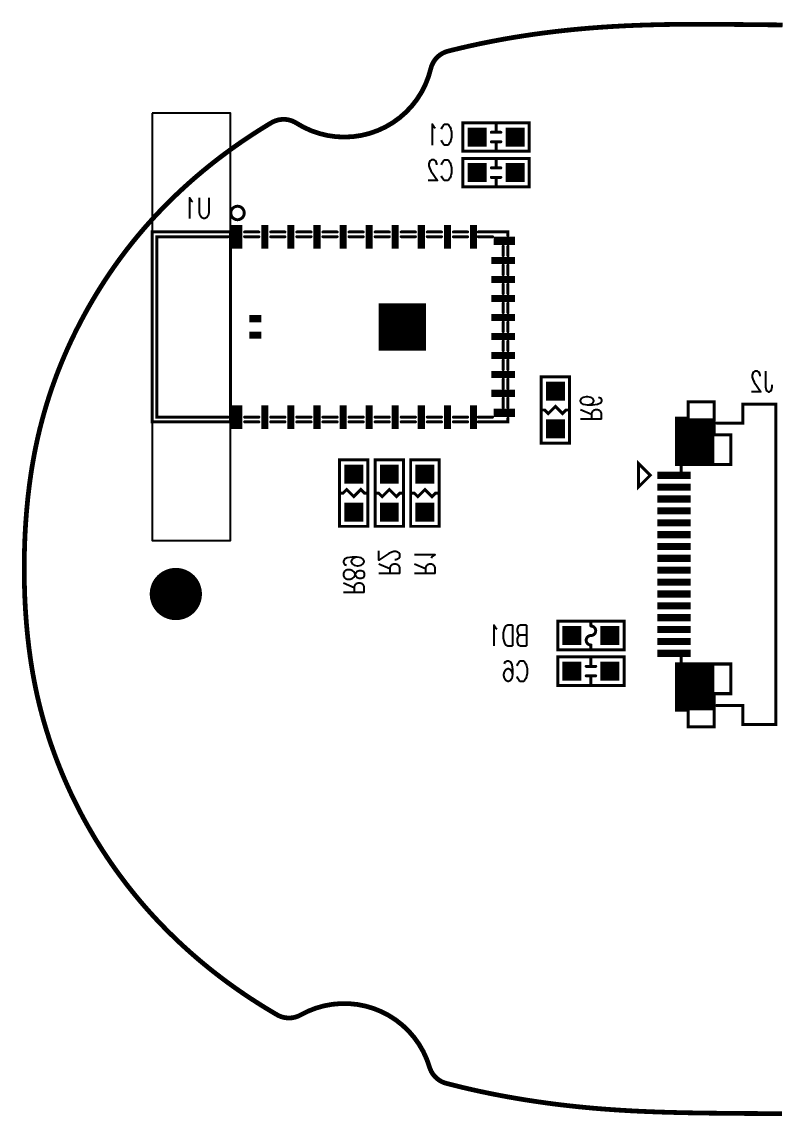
# Model space of a CAD drawing. Extents: x -34.5 to 38.5, y -2.9 to 43.4.
# Drawn here: x -34.49 to -2.57, y -2.75 to 43.35 of the extents above; entities that cross this region are included whole.
import ezdxf
from ezdxf.enums import TextEntityAlignment as Align

# ---------------------------------------------------------------- set-up
doc = ezdxf.new("R2010")
doc.units = 0
doc.header["$MEASUREMENT"] = 0
for name, pattern in [('KEEPOUT_00001000$0', [2, 1, 1]), ('TRMIDX_16', [2, 1, 1]), ('TRMIDX_17', [2, 1, 1])]:
    doc.linetypes.add(name, pattern=pattern)
doc.layers.get('0').update_dxf_attribs({"linetype": 'CONTINUOUS'})
for name, color, linetype in [('2D_LINE_00', 136, 'CONTINUOUS'), ('DRIL_NPLTE_THRU_01', 4, 'CONTINUOUS'), ('DRIL_NPLTE_THRU_02', 176, 'CONTINUOUS'), ('DRIL_NPLTE_THRU_03', 216, 'CONTINUOUS'), ('DRIL_NPLTE_THRU_04', 16, 'CONTINUOUS'), ('DRIL_PLTE_THRU_01', 4, 'CONTINUOUS'), ('DRIL_PLTE_THRU_02', 176, 'CONTINUOUS'), ('DRIL_PLTE_THRU_03', 216, 'CONTINUOUS'), ('DRIL_PLTE_THRU_04', 16, 'CONTINUOUS'), ('DRIL_SYMBOL', 254, 'CONTINUOUS'), ('KEEPOUT_00', 150, 'CONTINUOUS'), ('PADS_BOT', 1, 'CONTINUOUS'), ('PADS_INNER', 136, 'CONTINUOUS'), ('PADS_TOP', 136, 'CONTINUOUS'), ('PART_BOT_2DLINE_00', 6, 'CONTINUOUS'), ('PART_BOT_COPPER_01', 6, 'CONTINUOUS'), ('PART_NAME_04', 6, 'CONTINUOUS')]:
    doc.layers.add(name, color=color, linetype=linetype)
doc.styles.add('W0$125', font='simplex', dxfattribs={"width": 0.75})

# ---------------------------------------------------------------- blocks, each defined once
blk = doc.blocks.new('SMOOTH_0$2')
at = {"const_width": 0.1}
blk.add_lwpolyline([(-0.05, 0, 1), (0.05, 0, 1)], format="xyb", close=True, dxfattribs=at)
blk = doc.blocks.new('DRAWING_97')
at = {"layer": '2D_LINE_00', "const_width": 0.2}
for points in [[(-16.524, 42.118), (-16.488, 42.127), (-16.452, 42.137), (-16.415, 42.145), (-16.378, 42.155), (-16.342, 42.164), (-16.305, 42.173), (-16.268, 42.182), (-16.232, 42.191), (-16.195, 42.2), (-16.158, 42.209), (-16.122, 42.217), (-16.085, 42.226), (-16.048, 42.235), (-16.012, 42.243), (-15.975, 42.252), (-15.938, 42.261), (-15.902, 42.269), (-15.864, 42.278), (-15.828, 42.287), (-15.791, 42.295), (-15.754, 42.303), (-15.717, 42.312), (-15.68, 42.32), (-15.644, 42.329), (-15.606, 42.337), (-15.57, 42.345), (-15.533, 42.353), (-15.496, 42.361), (-15.459, 42.369), (-15.422, 42.377), (-15.385, 42.385), (-15.348, 42.393), (-15.311, 42.401), (-15.274, 42.409), (-15.236, 42.417), (-15.2, 42.425), (-15.162, 42.433), (-15.126, 42.44), (-15.088, 42.448), (-15.051, 42.455), (-15.014, 42.463), (-14.977, 42.471), (-14.94, 42.478), (-14.902, 42.486), (-14.865, 42.493), (-14.828, 42.501), (-14.791, 42.508), (-14.754, 42.515), (-14.716, 42.523), (-14.679, 42.53), (-14.642, 42.537), (-14.604, 42.544), (-14.567, 42.551), (-14.53, 42.559), (-14.492, 42.565), (-14.455, 42.573), (-14.417, 42.579), (-14.38, 42.587), (-14.342, 42.593), (-14.305, 42.6), (-14.268, 42.607), (-14.23, 42.614), (-14.192, 42.621), (-14.155, 42.627), (-14.118, 42.634), (-14.08, 42.641), (-14.042, 42.647), (-14.005, 42.654), (-13.967, 42.66), (-13.93, 42.667), (-13.892, 42.673), (-13.854, 42.679), (-13.816, 42.686), (-13.779, 42.692), (-13.741, 42.699), (-13.704, 42.705), (-13.666, 42.711), (-13.628, 42.717), (-13.59, 42.723), (-13.552, 42.729), (-13.514, 42.735), (-13.477, 42.741), (-13.439, 42.747), (-13.401, 42.753), (-13.363, 42.759), (-13.326, 42.765), (-13.288, 42.771), (-13.25, 42.777), (-13.212, 42.782), (-13.174, 42.788), (-13.136, 42.793), (-13.098, 42.799), (-13.06, 42.805), (-13.022, 42.81), (-12.984, 42.816), (-12.946, 42.821), (-12.908, 42.827), (-12.87, 42.832), (-12.832, 42.837), (-12.794, 42.843), (-12.755, 42.848), (-12.717, 42.853), (-12.679, 42.859), (-12.641, 42.863), (-12.602, 42.869), (-12.564, 42.874), (-12.526, 42.879), (-12.488, 42.884), (-12.45, 42.889), (-12.412, 42.894), (-12.373, 42.899), (-12.335, 42.903), (-12.296, 42.909), (-12.258, 42.913), (-12.22, 42.918), (-12.181, 42.923), (-12.143, 42.927), (-12.104, 42.932), (-12.066, 42.937), (-12.028, 42.941), (-11.989, 42.946), (-11.951, 42.95), (-11.912, 42.955), (-11.874, 42.959), (-11.835, 42.963), (-11.796, 42.968), (-11.758, 42.972), (-11.72, 42.977), (-11.681, 42.981), (-11.642, 42.985), (-11.604, 42.989), (-11.565, 42.993), (-11.526, 42.997), (-11.488, 43.001), (-11.449, 43.005), (-11.41, 43.009), (-11.372, 43.013), (-11.332, 43.017), (-11.294, 43.021), (-11.255, 43.025), (-11.216, 43.029), (-11.178, 43.033), (-11.138, 43.036), (-11.1, 43.04), (-11.061, 43.043), (-11.022, 43.047), (-10.983, 43.051), (-10.944, 43.054), (-10.905, 43.058), (-10.866, 43.061), (-10.827, 43.065), (-10.788, 43.068), (-10.749, 43.071), (-10.71, 43.075), (-10.671, 43.078), (-10.632, 43.081), (-10.593, 43.085), (-10.554, 43.088), (-10.514, 43.091), (-10.476, 43.094), (-10.436, 43.097), (-10.397, 43.101), (-10.358, 43.103), (-10.319, 43.107), (-10.28, 43.109), (-10.24, 43.112), (-10.201, 43.115), (-10.162, 43.118), (-10.122, 43.121), (-10.083, 43.124), (-10.044, 43.127), (-10.004, 43.129), (-9.965, 43.132), (-9.926, 43.135), (-9.886, 43.137), (-9.847, 43.14), (-9.807, 43.142), (-9.768, 43.145), (-9.728, 43.147), (-9.689, 43.15), (-9.649, 43.152), (-9.61, 43.155), (-9.57, 43.157), (-9.53, 43.159), (-9.491, 43.161), (-9.451, 43.164), (-9.412, 43.166), (-9.372, 43.168), (-9.332, 43.17), (-9.292, 43.173), (-9.253, 43.175), (-9.213, 43.177), (-9.173, 43.179), (-9.133, 43.181), (-9.094, 43.183), (-9.054, 43.185), (-9.014, 43.187), (-8.974, 43.188), (-8.934, 43.19), (-8.894, 43.192), (-8.854, 43.193), (-8.814, 43.195), (-8.774, 43.197), (-8.734, 43.199), (-8.694, 43.201), (-8.654, 43.202), (-8.613, 43.204), (-8.573, 43.205), (-8.533, 43.207), (-8.492, 43.208), (-8.452, 43.21), (-8.412, 43.211), (-8.372, 43.213), (-8.331, 43.214), (-8.291, 43.215), (-8.25, 43.217), (-8.21, 43.218), (-8.169, 43.219), (-8.129, 43.221), (-8.088, 43.222), (-8.048, 43.223), (-8.007, 43.224), (-7.966, 43.225), (-7.926, 43.227), (-7.885, 43.227), (-7.844, 43.229), (-7.804, 43.23), (-7.763, 43.231), (-7.722, 43.231), (-7.682, 43.233), (-7.64, 43.233), (-7.6, 43.235), (-7.559, 43.235), (-7.518, 43.236), (-7.478, 43.237), (-7.436, 43.238), (-7.396, 43.239), (-7.355, 43.239), (-7.314, 43.24), (-7.273, 43.241), (-7.232, 43.241), (-7.192, 43.242), (-7.15, 43.243), (-7.11, 43.243), (-7.069, 43.244), (-7.028, 43.245), (-6.987, 43.245), (-6.946, 43.245), (-6.906, 43.246), (-6.865, 43.246), (-6.824, 43.247), (-6.783, 43.247), (-6.742, 43.247), (-6.702, 43.248), (-6.661, 43.248)], [(-6.661, 43.248), (-6.594, 43.249), (-6.528, 43.249), (-6.462, 43.249), (-6.395, 43.25), (-6.329, 43.25), (-6.262, 43.25), (-6.196, 43.251), (-6.13, 43.251), (-6.064, 43.251), (-5.998, 43.251), (-5.932, 43.251), (-5.865, 43.251), (-5.799, 43.251), (-5.732, 43.25), (-5.666, 43.25), (-5.6, 43.25), (-5.533, 43.249), (-5.466, 43.249), (-5.4, 43.249), (-5.332, 43.249), (-5.266, 43.248), (-5.198, 43.248), (-5.131, 43.247), (-5.064, 43.247), (-4.996, 43.247), (-4.928, 43.246), (-4.86, 43.245), (-4.792, 43.245), (-4.724, 43.244), (-4.655, 43.244), (-4.586, 43.243), (-4.518, 43.243), (-4.448, 43.242), (-4.379, 43.241), (-4.31, 43.241), (-4.241, 43.24), (-4.171, 43.239), (-4.102, 43.239), (-4.032, 43.238), (-3.962, 43.237), (-3.892, 43.237), (-3.823, 43.236), (-3.753, 43.235), (-3.683, 43.234), (-3.613, 43.233), (-3.543, 43.233), (-3.473, 43.232), (-3.403, 43.231), (-3.333, 43.231), (-3.263, 43.23), (-3.193, 43.229), (-3.123, 43.229), (-3.053, 43.228), (-2.983, 43.227), (-2.913, 43.227), (-2.843, 43.226), (-2.773, 43.225), (-2.703, 43.225), (-2.634, 43.224), (-2.564, 43.223), (-2.494, 43.223), (-2.424, 43.222)], [(-23.734, 1.523), (-23.799, 1.561), (-23.864, 1.599), (-23.93, 1.637), (-23.994, 1.676), (-24.06, 1.715), (-24.124, 1.754), (-24.188, 1.793), (-24.253, 1.833), (-24.317, 1.873), (-24.381, 1.912), (-24.445, 1.952), (-24.508, 1.993), (-24.572, 2.033), (-24.636, 2.073), (-24.698, 2.114), (-24.762, 2.155), (-24.824, 2.195), (-24.887, 2.237), (-24.949, 2.278), (-25.012, 2.319), (-25.074, 2.361), (-25.136, 2.403), (-25.198, 2.445), (-25.259, 2.487), (-25.32, 2.529), (-25.382, 2.572), (-25.443, 2.615), (-25.504, 2.658), (-25.564, 2.701), (-25.625, 2.745), (-25.686, 2.788), (-25.746, 2.831), (-25.806, 2.875), (-25.866, 2.919), (-25.926, 2.964), (-25.986, 3.008), (-26.045, 3.053), (-26.104, 3.097), (-26.164, 3.143), (-26.222, 3.188), (-26.282, 3.233), (-26.34, 3.279), (-26.399, 3.325), (-26.457, 3.371), (-26.516, 3.417), (-26.574, 3.463), (-26.632, 3.51), (-26.689, 3.557), (-26.747, 3.604), (-26.804, 3.651), (-26.862, 3.699), (-26.919, 3.746), (-26.976, 3.794), (-27.033, 3.842), (-27.09, 3.891), (-27.146, 3.939), (-27.202, 3.987), (-27.259, 4.037), (-27.315, 4.085), (-27.371, 4.135), (-27.427, 4.185), (-27.482, 4.234), (-27.538, 4.284), (-27.593, 4.334), (-27.648, 4.384), (-27.704, 4.435), (-27.758, 4.485), (-27.813, 4.536), (-27.867, 4.587), (-27.922, 4.639), (-27.976, 4.69), (-28.03, 4.741), (-28.083, 4.793), (-28.136, 4.845), (-28.19, 4.897), (-28.243, 4.949), (-28.296, 5.002), (-28.349, 5.055), (-28.401, 5.107), (-28.454, 5.16), (-28.506, 5.213), (-28.558, 5.267), (-28.61, 5.32), (-28.661, 5.373), (-28.712, 5.427), (-28.764, 5.481), (-28.814, 5.535), (-28.865, 5.589), (-28.916, 5.644), (-28.966, 5.699), (-29.016, 5.753), (-29.065, 5.808), (-29.115, 5.863), (-29.164, 5.918), (-29.213, 5.973), (-29.262, 6.029), (-29.311, 6.084), (-29.359, 6.14), (-29.407, 6.196), (-29.455, 6.252), (-29.503, 6.308), (-29.55, 6.364), (-29.598, 6.421), (-29.645, 6.477), (-29.692, 6.534), (-29.738, 6.591), (-29.785, 6.648), (-29.831, 6.705), (-29.877, 6.763), (-29.922, 6.82), (-29.968, 6.877), (-30.014, 6.935), (-30.058, 6.993), (-30.104, 7.051), (-30.148, 7.109), (-30.192, 7.168), (-30.236, 7.226), (-30.28, 7.285), (-30.324, 7.344), (-30.368, 7.403), (-30.411, 7.462), (-30.454, 7.521), (-30.497, 7.581), (-30.54, 7.64), (-30.582, 7.699), (-30.625, 7.759), (-30.667, 7.819), (-30.709, 7.879), (-30.75, 7.94), (-30.792, 8), (-30.833, 8.061), (-30.874, 8.121), (-30.915, 8.182), (-30.955, 8.243), (-30.996, 8.305), (-31.036, 8.366), (-31.076, 8.427), (-31.116, 8.489), (-31.155, 8.551), (-31.194, 8.613), (-31.234, 8.675), (-31.272, 8.737), (-31.311, 8.799), (-31.35, 8.861), (-31.388, 8.924), (-31.426, 8.987), (-31.464, 9.05), (-31.501, 9.113), (-31.538, 9.176), (-31.576, 9.239), (-31.612, 9.303), (-31.649, 9.367), (-31.686, 9.431), (-31.722, 9.494), (-31.758, 9.559), (-31.794, 9.623), (-31.83, 9.687), (-31.865, 9.751), (-31.9, 9.816), (-31.935, 9.881), (-31.97, 9.946), (-32.004, 10.011), (-32.038, 10.076), (-32.072, 10.141), (-32.106, 10.207), (-32.14, 10.273), (-32.173, 10.339), (-32.206, 10.405), (-32.239, 10.471), (-32.272, 10.537), (-32.304, 10.603), (-32.336, 10.67), (-32.368, 10.737), (-32.4, 10.803), (-32.432, 10.87), (-32.463, 10.937), (-32.494, 11.005), (-32.525, 11.072), (-32.556, 11.139), (-32.586, 11.207), (-32.616, 11.274), (-32.646, 11.342), (-32.676, 11.41), (-32.705, 11.478), (-32.734, 11.546), (-32.763, 11.614), (-32.792, 11.682), (-32.82, 11.751), (-32.848, 11.819), (-32.876, 11.887), (-32.904, 11.956), (-32.931, 12.025), (-32.958, 12.093), (-32.985, 12.163), (-33.012, 12.231), (-33.038, 12.3), (-33.064, 12.369), (-33.09, 12.438), (-33.116, 12.507), (-33.141, 12.577), (-33.166, 12.646), (-33.191, 12.715), (-33.215, 12.785), (-33.24, 12.854), (-33.264, 12.923), (-33.287, 12.993), (-33.31, 13.062), (-33.334, 13.131), (-33.356, 13.201), (-33.379, 13.271), (-33.401, 13.34), (-33.423, 13.41), (-33.445, 13.479), (-33.466, 13.549), (-33.488, 13.619), (-33.508, 13.689), (-33.529, 13.758), (-33.55, 13.828), (-33.57, 13.898), (-33.59, 13.968), (-33.609, 14.038), (-33.628, 14.108), (-33.648, 14.178), (-33.666, 14.249), (-33.685, 14.319), (-33.703, 14.389), (-33.721, 14.459), (-33.738, 14.53), (-33.756, 14.601), (-33.774, 14.671), (-33.79, 14.742), (-33.807, 14.813), (-33.824, 14.884), (-33.84, 14.955), (-33.856, 15.027), (-33.871, 15.098), (-33.886, 15.169), (-33.902, 15.241), (-33.917, 15.313), (-33.932, 15.385), (-33.946, 15.456), (-33.96, 15.529), (-33.974, 15.601), (-33.988, 15.673), (-34.001, 15.745), (-34.014, 15.818), (-34.028, 15.891), (-34.04, 15.964), (-34.052, 16.037), (-34.065, 16.11), (-34.077, 16.183), (-34.088, 16.257), (-34.1, 16.331), (-34.112, 16.405), (-34.122, 16.479), (-34.134, 16.553), (-34.144, 16.627), (-34.154, 16.701), (-34.164, 16.776), (-34.174, 16.85), (-34.184, 16.925), (-34.194, 17), (-34.203, 17.075), (-34.212, 17.15), (-34.22, 17.225), (-34.229, 17.301), (-34.238, 17.377), (-34.246, 17.453), (-34.254, 17.528), (-34.261, 17.604), (-34.268, 17.68), (-34.276, 17.756), (-34.282, 17.833), (-34.289, 17.909), (-34.296, 17.985), (-34.302, 18.062), (-34.308, 18.139), (-34.314, 18.216), (-34.32, 18.293), (-34.325, 18.37), (-34.33, 18.447), (-34.335, 18.524), (-34.34, 18.601), (-34.344, 18.679), (-34.349, 18.757), (-34.353, 18.834), (-34.357, 18.912), (-34.36, 18.989), (-34.364, 19.067), (-34.368, 19.145), (-34.37, 19.223), (-34.373, 19.302), (-34.376, 19.38), (-34.378, 19.458), (-34.38, 19.537), (-34.382, 19.615), (-34.384, 19.693), (-34.386, 19.772), (-34.387, 19.851), (-34.388, 19.929), (-34.389, 20.007), (-34.39, 20.086), (-34.39, 20.165), (-34.391, 20.243), (-34.391, 20.322), (-34.391, 20.401), (-34.39, 20.479), (-34.39, 20.558), (-34.389, 20.637), (-34.388, 20.715), (-34.387, 20.794), (-34.386, 20.873), (-34.384, 20.951), (-34.382, 21.029), (-34.38, 21.108), (-34.378, 21.187), (-34.376, 21.265), (-34.373, 21.343), (-34.37, 21.421), (-34.367, 21.5), (-34.364, 21.578), (-34.36, 21.656), (-34.357, 21.734), (-34.353, 21.812), (-34.349, 21.89), (-34.345, 21.967), (-34.34, 22.045), (-34.336, 22.123), (-34.33, 22.201), (-34.326, 22.278), (-34.32, 22.355), (-34.314, 22.432), (-34.309, 22.509), (-34.303, 22.587), (-34.297, 22.663), (-34.29, 22.74), (-34.284, 22.817), (-34.277, 22.893), (-34.27, 22.97), (-34.262, 23.047), (-34.255, 23.123), (-34.248, 23.199), (-34.24, 23.275), (-34.232, 23.351), (-34.223, 23.427), (-34.214, 23.503), (-34.206, 23.579), (-34.196, 23.654), (-34.187, 23.729), (-34.178, 23.805), (-34.168, 23.88), (-34.158, 23.955), (-34.148, 24.03), (-34.137, 24.105), (-34.126, 24.18), (-34.116, 24.255), (-34.104, 24.329), (-34.093, 24.403), (-34.082, 24.477), (-34.07, 24.552), (-34.058, 24.626), (-34.045, 24.7), (-34.032, 24.773), (-34.02, 24.847), (-34.006, 24.921), (-33.993, 24.994), (-33.98, 25.067), (-33.966, 25.141), (-33.952, 25.214), (-33.937, 25.287), (-33.922, 25.359), (-33.908, 25.433), (-33.892, 25.505), (-33.877, 25.577), (-33.862, 25.65), (-33.846, 25.722), (-33.83, 25.794), (-33.814, 25.866), (-33.797, 25.938), (-33.78, 26.01), (-33.763, 26.081), (-33.746, 26.153), (-33.728, 26.225), (-33.71, 26.296), (-33.692, 26.367), (-33.674, 26.438), (-33.655, 26.509), (-33.636, 26.58), (-33.617, 26.651), (-33.598, 26.722), (-33.578, 26.793), (-33.558, 26.863), (-33.538, 26.933), (-33.518, 27.003), (-33.497, 27.074), (-33.476, 27.144), (-33.455, 27.214), (-33.434, 27.284), (-33.412, 27.354), (-33.39, 27.423), (-33.368, 27.493), (-33.346, 27.563), (-33.323, 27.632), (-33.3, 27.701), (-33.277, 27.771), (-33.254, 27.84), (-33.23, 27.909), (-33.206, 27.978), (-33.182, 28.047), (-33.157, 28.116), (-33.132, 28.185), (-33.108, 28.253), (-33.082, 28.322), (-33.057, 28.39), (-33.031, 28.459), (-33.005, 28.527), (-32.979, 28.595), (-32.952, 28.663), (-32.926, 28.731), (-32.898, 28.799), (-32.872, 28.867), (-32.844, 28.935), (-32.816, 29.003), (-32.788, 29.071), (-32.76, 29.138), (-32.731, 29.205), (-32.702, 29.273), (-32.674, 29.34), (-32.644, 29.407), (-32.614, 29.475), (-32.585, 29.541), (-32.554, 29.609), (-32.524, 29.675), (-32.494, 29.743), (-32.463, 29.809), (-32.432, 29.876), (-32.4, 29.943), (-32.369, 30.009), (-32.337, 30.075), (-32.305, 30.142), (-32.272, 30.208), (-32.24, 30.275), (-32.207, 30.341), (-32.174, 30.407), (-32.14, 30.473), (-32.106, 30.539), (-32.072, 30.605), (-32.038, 30.67), (-32.004, 30.736), (-31.97, 30.801), (-31.934, 30.867), (-31.899, 30.933), (-31.864, 30.998), (-31.828, 31.063), (-31.792, 31.128), (-31.756, 31.193), (-31.72, 31.258), (-31.683, 31.323), (-31.646, 31.387), (-31.61, 31.452), (-31.572, 31.516), (-31.534, 31.58), (-31.497, 31.645), (-31.459, 31.709), (-31.421, 31.772), (-31.382, 31.836), (-31.344, 31.899), (-31.305, 31.963), (-31.266, 32.026), (-31.226, 32.089), (-31.187, 32.153), (-31.147, 32.215), (-31.108, 32.278), (-31.067, 32.341), (-31.027, 32.403), (-30.986, 32.465), (-30.946, 32.527), (-30.905, 32.589), (-30.864, 32.651), (-30.822, 32.712), (-30.781, 32.773), (-30.739, 32.834), (-30.697, 32.895), (-30.655, 32.956), (-30.613, 33.017), (-30.57, 33.077), (-30.528, 33.137), (-30.485, 33.197), (-30.442, 33.257), (-30.398, 33.317), (-30.355, 33.376), (-30.311, 33.435), (-30.267, 33.494), (-30.223, 33.553), (-30.179, 33.612), (-30.134, 33.67), (-30.09, 33.729), (-30.045, 33.787), (-30, 33.845), (-29.954, 33.903), (-29.909, 33.961), (-29.863, 34.018), (-29.818, 34.075), (-29.771, 34.132), (-29.725, 34.189), (-29.678, 34.246), (-29.632, 34.303), (-29.585, 34.359), (-29.538, 34.415), (-29.49, 34.471), (-29.443, 34.527), (-29.395, 34.583), (-29.347, 34.639), (-29.299, 34.695), (-29.25, 34.75), (-29.202, 34.805), (-29.153, 34.86), (-29.104, 34.915), (-29.054, 34.969), (-29.005, 35.024), (-28.955, 35.078), (-28.906, 35.133), (-28.855, 35.187), (-28.805, 35.241), (-28.754, 35.294), (-28.704, 35.347), (-28.652, 35.401), (-28.602, 35.454), (-28.55, 35.507), (-28.498, 35.56), (-28.446, 35.613), (-28.394, 35.665), (-28.342, 35.718), (-28.29, 35.77), (-28.237, 35.822), (-28.184, 35.874), (-28.131, 35.926), (-28.078, 35.977), (-28.024, 36.029), (-27.971, 36.08), (-27.917, 36.131), (-27.863, 36.182), (-27.809, 36.233), (-27.754, 36.283), (-27.7, 36.334), (-27.645, 36.384), (-27.59, 36.434), (-27.534, 36.484), (-27.479, 36.534), (-27.424, 36.583), (-27.368, 36.633), (-27.312, 36.682), (-27.256, 36.731), (-27.2, 36.78), (-27.143, 36.829), (-27.086, 36.877), (-27.029, 36.925), (-26.972, 36.973), (-26.915, 37.021), (-26.858, 37.069), (-26.8, 37.117), (-26.742, 37.164), (-26.684, 37.211), (-26.626, 37.259), (-26.568, 37.305), (-26.509, 37.352), (-26.45, 37.399), (-26.392, 37.445), (-26.332, 37.491), (-26.273, 37.537), (-26.214, 37.583), (-26.154, 37.629), (-26.094, 37.674), (-26.034, 37.719), (-25.974, 37.764), (-25.914, 37.809), (-25.854, 37.853), (-25.793, 37.898), (-25.732, 37.943), (-25.672, 37.987), (-25.61, 38.031), (-25.55, 38.074), (-25.488, 38.118), (-25.426, 38.161), (-25.365, 38.204), (-25.303, 38.247), (-25.241, 38.29), (-25.179, 38.333), (-25.116, 38.375), (-25.054, 38.417), (-24.991, 38.459), (-24.928, 38.501), (-24.866, 38.543), (-24.802, 38.584), (-24.739, 38.625), (-24.676, 38.666), (-24.612, 38.707), (-24.549, 38.747), (-24.485, 38.788), (-24.421, 38.828), (-24.357, 38.868), (-24.292, 38.908), (-24.228, 38.948), (-24.164, 38.987), (-24.099, 39.027), (-24.034, 39.065), (-23.969, 39.104)], [(-2.444, -2.647), (-2.52, -2.646), (-2.595, -2.645), (-2.67, -2.645), (-2.746, -2.644), (-2.822, -2.643), (-2.897, -2.643), (-2.972, -2.642), (-3.048, -2.641), (-3.123, -2.641), (-3.198, -2.641), (-3.274, -2.64), (-3.349, -2.639), (-3.424, -2.639), (-3.5, -2.638), (-3.575, -2.637), (-3.65, -2.637), (-3.726, -2.637), (-3.801, -2.636), (-3.876, -2.635), (-3.951, -2.635), (-4.026, -2.635), (-4.102, -2.634), (-4.176, -2.633), (-4.252, -2.633), (-4.326, -2.632), (-4.402, -2.631), (-4.476, -2.631), (-4.551, -2.63), (-4.626, -2.629), (-4.701, -2.629), (-4.776, -2.628), (-4.85, -2.627), (-4.925, -2.627), (-4.999, -2.626), (-5.074, -2.625), (-5.148, -2.625), (-5.222, -2.624), (-5.296, -2.623), (-5.37, -2.622), (-5.444, -2.621), (-5.518, -2.621), (-5.592, -2.619), (-5.666, -2.619), (-5.74, -2.617), (-5.813, -2.617), (-5.886, -2.615), (-5.96, -2.614), (-6.033, -2.613), (-6.106, -2.612), (-6.179, -2.611), (-6.252, -2.609), (-6.325, -2.608), (-6.398, -2.607), (-6.47, -2.605), (-6.542, -2.604), (-6.614, -2.603), (-6.686, -2.601), (-6.758, -2.599), (-6.83, -2.597), (-6.902, -2.596), (-6.974, -2.594), (-7.045, -2.592), (-7.116, -2.59), (-7.187, -2.588), (-7.258, -2.586), (-7.329, -2.584), (-7.4, -2.582), (-7.47, -2.58), (-7.541, -2.577), (-7.612, -2.575), (-7.682, -2.573), (-7.752, -2.571), (-7.822, -2.568), (-7.892, -2.565), (-7.962, -2.563), (-8.032, -2.56), (-8.101, -2.557), (-8.171, -2.554), (-8.24, -2.551), (-8.31, -2.548), (-8.379, -2.545), (-8.448, -2.542), (-8.517, -2.539), (-8.586, -2.535), (-8.655, -2.531), (-8.724, -2.528), (-8.793, -2.525), (-8.862, -2.521), (-8.93, -2.517), (-8.998, -2.513), (-9.067, -2.509), (-9.136, -2.505), (-9.204, -2.501), (-9.272, -2.497), (-9.34, -2.493), (-9.408, -2.488), (-9.477, -2.483), (-9.545, -2.479), (-9.613, -2.475), (-9.681, -2.469), (-9.749, -2.465), (-9.817, -2.46), (-9.884, -2.455), (-9.952, -2.449), (-10.02, -2.444), (-10.088, -2.439), (-10.156, -2.433), (-10.224, -2.428), (-10.291, -2.422), (-10.359, -2.416), (-10.426, -2.411), (-10.494, -2.405), (-10.562, -2.398), (-10.629, -2.392), (-10.696, -2.386), (-10.764, -2.379), (-10.832, -2.373), (-10.899, -2.366), (-10.966, -2.359), (-11.034, -2.353), (-11.101, -2.345), (-11.168, -2.339), (-11.235, -2.331), (-11.302, -2.324), (-11.37, -2.317), (-11.436, -2.309), (-11.504, -2.302), (-11.571, -2.294), (-11.638, -2.286), (-11.705, -2.279), (-11.772, -2.271), (-11.838, -2.262), (-11.906, -2.254), (-11.972, -2.246), (-12.039, -2.237), (-12.106, -2.229), (-12.172, -2.22), (-12.239, -2.211), (-12.306, -2.203), (-12.372, -2.193), (-12.439, -2.184), (-12.505, -2.175), (-12.572, -2.166), (-12.638, -2.156), (-12.704, -2.147), (-12.771, -2.137), (-12.837, -2.127), (-12.904, -2.117), (-12.97, -2.107), (-13.036, -2.097), (-13.102, -2.087), (-13.168, -2.077), (-13.234, -2.067), (-13.3, -2.056), (-13.366, -2.045), (-13.432, -2.035), (-13.498, -2.024), (-13.564, -2.013), (-13.629, -2.001), (-13.695, -1.991), (-13.761, -1.979), (-13.826, -1.967), (-13.892, -1.956), (-13.958, -1.945), (-14.023, -1.933), (-14.088, -1.921), (-14.154, -1.909), (-14.219, -1.897), (-14.284, -1.885), (-14.35, -1.872), (-14.415, -1.859), (-14.48, -1.847), (-14.545, -1.834), (-14.61, -1.821), (-14.675, -1.809), (-14.74, -1.795), (-14.805, -1.783), (-14.87, -1.769), (-14.934, -1.756), (-14.999, -1.742), (-15.064, -1.729), (-15.128, -1.715), (-15.193, -1.701), (-15.258, -1.687), (-15.322, -1.673), (-15.386, -1.659), (-15.451, -1.644), (-15.515, -1.63), (-15.58, -1.615), (-15.644, -1.601), (-15.708, -1.586), (-15.772, -1.571), (-15.836, -1.556), (-15.9, -1.541), (-15.964, -1.525), (-16.028, -1.51), (-16.092, -1.495), (-16.155, -1.479), (-16.219, -1.463), (-16.282, -1.447), (-16.346, -1.431), (-16.41, -1.415), (-16.473, -1.399), (-16.536, -1.383), (-16.6, -1.366)]]:
    blk.add_lwpolyline(points, dxfattribs=at)
for points in [[(-17.252, 41.38, -0.279205), (-16.524, 42.118)], [(-17.252, 41.38, -0.516138), (-22.919, 39.088)], [(-23.969, 39.104, -0.283443), (-22.919, 39.088)], [(-22.74, 1.515, -0.481267), (-17.305, -0.684)], [(-22.74, 1.515, -0.266079), (-23.733, 1.522)], [(-16.6, -1.366, -0.262345), (-17.305, -0.684)]]:
    blk.add_lwpolyline(points, format="xyb", dxfattribs=at)
at = {"layer": '2D_LINE_00'}
for p in [(-6.661, 43.248), (-6.594, 43.249), (-16.524, 42.118), (-16.524, 42.118), (-16.488, 42.127), (-17.252, 41.38), (-17.252, 41.38), (-23.969, 39.104), (-22.919, 39.088), (-22.919, 39.088), (-23.799, 1.561), (-23.734, 1.523), (-23.733, 1.522), (-22.74, 1.515), (-22.74, 1.515), (-17.305, -0.684), (-17.305, -0.684), (-16.6, -1.366)]:
    blk.add_blockref('SMOOTH_0$2', p, dxfattribs=at)
blk = doc.blocks.new('SMOOTH_0$125')
at = {"const_width": 0.0625}
blk.add_lwpolyline([(-0.03125, 0, 1), (0.03125, 0, 1)], format="xyb", close=True, dxfattribs=at)
blk = doc.blocks.new('PART_BODY_BOT_70')
at = {"layer": 'KEEPOUT_00', "linetype": 'KEEPOUT_00001000$0'}
blk.add_lwpolyline([(-5, 0), (13, 0), (13, -3.3), (-5, -3.3)], close=True, dxfattribs=at)
at = {"layer": 'PART_BOT_2DLINE_00', "const_width": 0.125}
for points in [[(0, -3.25), (0, 0), (8, 0), (8, -3.25)], [(0.2, -3.2), (0.2, -0.2), (7.8, -0.2), (7.8, -3.2)], [(0, -3.3), (8, -3.3)], [(0, -3.9), (0, -4.5)], [(0.2, -3.9), (0.2, -4.5)], [(7.8, -3.9), (7.8, -4.5)], [(8, -3.9), (8, -4.5)], [(0, -5), (0, -5.6)], [(0.2, -5), (0.2, -5.6)], [(7.8, -5), (7.8, -5.6)], [(8, -5), (8, -5.6)], [(0, -6.1), (0, -6.7)], [(0.2, -6.1), (0.2, -6.7)], [(7.8, -6.1), (7.8, -6.7)], [(8, -6.1), (8, -6.7)], [(0, -7.2), (0, -7.8)], [(0.2, -7.2), (0.2, -7.8)], [(7.8, -7.2), (7.8, -7.8)], [(8, -7.2), (8, -7.8)], [(0, -8.3), (0, -8.9)], [(0.2, -8.3), (0.2, -8.9)], [(7.8, -8.3), (7.8, -8.9)], [(8, -8.3), (8, -8.9)], [(0, -9.4), (0, -10)], [(0.2, -9.4), (0.2, -10)], [(7.8, -9.4), (7.8, -10)], [(8, -9.4), (8, -10)], [(0, -10.5), (0, -11.1)], [(0.2, -10.5), (0.2, -11.1)], [(7.8, -10.5), (7.8, -11.1)], [(8, -10.5), (8, -11.1)], [(0, -11.6), (0, -12.2)], [(0.2, -11.6), (0.2, -12.2)], [(7.8, -11.6), (7.8, -12.2)], [(8, -11.6), (8, -12.2)], [(0, -12.7), (0, -13.3)], [(0.2, -12.7), (0.2, -13.3)], [(7.8, -12.7), (7.8, -13.3)], [(8, -12.7), (8, -13.3)], [(0, -13.75), (0, -15), (0.15, -15)], [(0.2, -13.75), (0.2, -14.35)], [(7.8, -13.75), (7.8, -14.35)], [(8, -13.75), (8, -15), (7.85, -15)], [(0.6, -14.8), (1, -14.8)], [(1.4, -14.8), (1.8, -14.8)], [(2.2, -14.8), (2.6, -14.8)], [(3, -14.8), (3.4, -14.8)], [(3.8, -14.8), (4.2, -14.8)], [(4.6, -14.8), (5, -14.8)], [(5.4, -14.8), (5.8, -14.8)], [(6.2, -14.8), (6.6, -14.8)], [(7, -14.8), (7.4, -14.8)], [(0.6, -15), (1, -15)], [(1.4, -15), (1.8, -15)], [(2.2, -15), (2.6, -15)], [(3, -15), (3.4, -15)], [(3.8, -15), (4.2, -15)], [(4.6, -15), (5, -15)], [(5.4, -15), (5.8, -15)], [(6.2, -15), (6.6, -15)], [(7, -15), (7.4, -15)]]:
    blk.add_lwpolyline(points, dxfattribs=at)
blk.add_lwpolyline([(-1.083, -3.6, 1), (-0.517, -3.6, 1)], format="xyb", close=True, dxfattribs=at)
at = {"layer": 'PART_BOT_2DLINE_00'}
for p in [(0, 0), (8, 0), (0.2, -0.2), (7.8, -0.2), (0, -3.25), (0.2, -3.2), (7.8, -3.2), (8, -3.25), (0, -3.3), (8, -3.3), (0, -3.9), (0.2, -3.9), (7.8, -3.9), (8, -3.9), (0, -4.5), (0.2, -4.5), (7.8, -4.5), (8, -4.5), (0, -5), (0.2, -5), (7.8, -5), (8, -5), (0, -5.6), (0.2, -5.6), (7.8, -5.6), (8, -5.6), (0, -6.1), (0.2, -6.1), (7.8, -6.1), (8, -6.1), (0, -6.7), (0.2, -6.7), (7.8, -6.7), (8, -6.7), (0, -7.2), (0.2, -7.2), (7.8, -7.2), (8, -7.2), (0, -7.8), (0.2, -7.8), (7.8, -7.8), (8, -7.8), (0, -8.3), (0.2, -8.3), (7.8, -8.3), (8, -8.3), (0, -8.9), (0.2, -8.9), (7.8, -8.9), (8, -8.9), (0, -9.4), (0.2, -9.4), (7.8, -9.4), (8, -9.4), (0, -10), (0.2, -10), (7.8, -10), (8, -10), (0, -10.5), (0.2, -10.5), (7.8, -10.5), (8, -10.5), (0, -11.1), (0.2, -11.1), (7.8, -11.1), (8, -11.1), (0, -11.6), (0.2, -11.6), (7.8, -11.6), (8, -11.6), (0, -12.2), (0.2, -12.2), (7.8, -12.2), (8, -12.2), (0, -12.7), (0.2, -12.7), (7.8, -12.7), (8, -12.7), (0, -13.3), (0.2, -13.3), (7.8, -13.3), (8, -13.3), (0, -13.75), (0.2, -13.75), (7.8, -13.75), (8, -13.75), (0.2, -14.35), (7.8, -14.35), (0.6, -14.8), (1, -14.8), (1.4, -14.8), (1.8, -14.8), (2.2, -14.8), (2.6, -14.8), (3, -14.8), (3.4, -14.8), (3.8, -14.8), (4.2, -14.8), (4.6, -14.8), (5, -14.8), (5.4, -14.8), (5.8, -14.8), (6.2, -14.8), (6.6, -14.8), (7, -14.8), (7.4, -14.8), (0, -15), (0.15, -15), (0.6, -15), (1, -15), (1.4, -15), (1.8, -15), (2.2, -15), (2.6, -15), (3, -15), (3.4, -15), (3.8, -15), (4.2, -15), (4.6, -15), (5, -15), (5.4, -15), (5.8, -15), (6.2, -15), (6.6, -15), (7, -15), (7.4, -15), (7.85, -15), (8, -15)]:
    blk.add_blockref('SMOOTH_0$125', p, dxfattribs=at)
blk = doc.blocks.new('DRIL_HOLE_0')
blk.add_lwpolyline([(0, 0, 1), (0, 0, 1)], format="xyb", close=True)
blk = doc.blocks.new('PAD_0')
blk.add_lwpolyline([(0, 0, 1), (0, 0, 1)], format="xyb", close=True)
blk = doc.blocks.new('PAD_3')
at = {"const_width": 0.5}
blk.add_lwpolyline([(-0.5, 0), (0.5, 0)], dxfattribs=at)
blk = doc.blocks.new('STK_BOT_8')
at = {"layer": 'DRIL_NPLTE_THRU_01'}
blk.add_blockref('DRIL_HOLE_0', (0, 0), dxfattribs=at)
at = {"layer": 'DRIL_NPLTE_THRU_02'}
blk.add_blockref('DRIL_HOLE_0', (0, 0), dxfattribs=at)
at = {"layer": 'DRIL_NPLTE_THRU_03'}
blk.add_blockref('DRIL_HOLE_0', (0, 0), dxfattribs=at)
at = {"layer": 'DRIL_NPLTE_THRU_04'}
blk.add_blockref('DRIL_HOLE_0', (0, 0), dxfattribs=at)
at = {"layer": 'PADS_BOT'}
blk.add_blockref('PAD_3', (0, 0), dxfattribs=at)
at = {"layer": 'PADS_INNER'}
blk.add_blockref('PAD_0', (0, 0), dxfattribs=at)
at = {"layer": 'PADS_TOP'}
blk.add_blockref('PAD_0', (0, 0), dxfattribs=at)
blk = doc.blocks.new('PAD_4')
at = {"const_width": 0.3}
blk.add_lwpolyline([(-0.5, 0), (0.5, 0)], dxfattribs=at)
blk = doc.blocks.new('STK_BOT_7')
at = {"layer": 'DRIL_NPLTE_THRU_01'}
blk.add_blockref('DRIL_HOLE_0', (0, 0), dxfattribs=at)
at = {"layer": 'DRIL_NPLTE_THRU_02'}
blk.add_blockref('DRIL_HOLE_0', (0, 0), dxfattribs=at)
at = {"layer": 'DRIL_NPLTE_THRU_03'}
blk.add_blockref('DRIL_HOLE_0', (0, 0), dxfattribs=at)
at = {"layer": 'DRIL_NPLTE_THRU_04'}
blk.add_blockref('DRIL_HOLE_0', (0, 0), dxfattribs=at)
at = {"layer": 'PADS_BOT'}
blk.add_blockref('PAD_4', (0, 0), dxfattribs=at)
at = {"layer": 'PADS_INNER'}
blk.add_blockref('PAD_0', (0, 0), dxfattribs=at)
at = {"layer": 'PADS_TOP'}
blk.add_blockref('PAD_0', (0, 0), dxfattribs=at)
blk = doc.blocks.new('PAD_5')
at = {"const_width": 0.35}
blk.add_lwpolyline([(-0.45, 0), (0.45, 0)], dxfattribs=at)
blk = doc.blocks.new('STK_BOT_9')
at = {"layer": 'DRIL_NPLTE_THRU_01'}
blk.add_blockref('DRIL_HOLE_0', (0, 0), dxfattribs=at)
at = {"layer": 'DRIL_NPLTE_THRU_02'}
blk.add_blockref('DRIL_HOLE_0', (0, 0), dxfattribs=at)
at = {"layer": 'DRIL_NPLTE_THRU_03'}
blk.add_blockref('DRIL_HOLE_0', (0, 0), dxfattribs=at)
at = {"layer": 'DRIL_NPLTE_THRU_04'}
blk.add_blockref('DRIL_HOLE_0', (0, 0), dxfattribs=at)
at = {"layer": 'PADS_BOT', "rotation": 90}
blk.add_blockref('PAD_5', (0, 0), dxfattribs=at)
at = {"layer": 'PADS_INNER'}
blk.add_blockref('PAD_0', (0, 0), dxfattribs=at)
at = {"layer": 'PADS_TOP'}
blk.add_blockref('PAD_0', (0, 0), dxfattribs=at)
blk = doc.blocks.new('STK_BOT_10')
at = {"layer": 'DRIL_NPLTE_THRU_01'}
blk.add_blockref('DRIL_HOLE_0', (0, 0), dxfattribs=at)
at = {"layer": 'DRIL_NPLTE_THRU_02'}
blk.add_blockref('DRIL_HOLE_0', (0, 0), dxfattribs=at)
at = {"layer": 'DRIL_NPLTE_THRU_03'}
blk.add_blockref('DRIL_HOLE_0', (0, 0), dxfattribs=at)
at = {"layer": 'DRIL_NPLTE_THRU_04'}
blk.add_blockref('DRIL_HOLE_0', (0, 0), dxfattribs=at)
at = {"layer": 'PADS_BOT', "rotation": 90}
blk.add_blockref('PAD_4', (0, 0), dxfattribs=at)
at = {"layer": 'PADS_INNER'}
blk.add_blockref('PAD_0', (0, 0), dxfattribs=at)
at = {"layer": 'PADS_TOP'}
blk.add_blockref('PAD_0', (0, 0), dxfattribs=at)
blk = doc.blocks.new('PAD_6')
at = {"const_width": 0.3}
blk.add_lwpolyline([(-0.25, 0), (0.25, 0)], dxfattribs=at)
blk = doc.blocks.new('STK_BOT_11')
at = {"layer": 'DRIL_NPLTE_THRU_01'}
blk.add_blockref('DRIL_HOLE_0', (0, 0), dxfattribs=at)
at = {"layer": 'DRIL_NPLTE_THRU_02'}
blk.add_blockref('DRIL_HOLE_0', (0, 0), dxfattribs=at)
at = {"layer": 'DRIL_NPLTE_THRU_03'}
blk.add_blockref('DRIL_HOLE_0', (0, 0), dxfattribs=at)
at = {"layer": 'DRIL_NPLTE_THRU_04'}
blk.add_blockref('DRIL_HOLE_0', (0, 0), dxfattribs=at)
at = {"layer": 'PADS_BOT', "rotation": 90}
blk.add_blockref('PAD_6', (0, 0), dxfattribs=at)
at = {"layer": 'PADS_INNER'}
blk.add_blockref('PAD_0', (0, 0), dxfattribs=at)
at = {"layer": 'PADS_TOP'}
blk.add_blockref('PAD_0', (0, 0), dxfattribs=at)
blk = doc.blocks.new('PAD_7')
at = {"const_width": 2}
blk.add_lwpolyline([(-1, 0), (1, 0)], dxfattribs=at)
blk = doc.blocks.new('STK_BOT_12')
at = {"layer": 'DRIL_NPLTE_THRU_01'}
blk.add_blockref('DRIL_HOLE_0', (0, 0), dxfattribs=at)
at = {"layer": 'DRIL_NPLTE_THRU_02'}
blk.add_blockref('DRIL_HOLE_0', (0, 0), dxfattribs=at)
at = {"layer": 'DRIL_NPLTE_THRU_03'}
blk.add_blockref('DRIL_HOLE_0', (0, 0), dxfattribs=at)
at = {"layer": 'DRIL_NPLTE_THRU_04'}
blk.add_blockref('DRIL_HOLE_0', (0, 0), dxfattribs=at)
at = {"layer": 'PADS_BOT'}
blk.add_blockref('PAD_7', (0, 0), dxfattribs=at)
at = {"layer": 'PADS_INNER'}
blk.add_blockref('PAD_0', (0, 0), dxfattribs=at)
at = {"layer": 'PADS_TOP'}
blk.add_blockref('PAD_0', (0, 0), dxfattribs=at)
blk = doc.blocks.new('DRIL_SYMBOL_0$3')
at = {"layer": 'DRIL_SYMBOL', "const_width": 0.0508}
for points in [[(-0.254, 0), (0.254, 0)], [(0, -0.254), (0, 0.254)]]:
    blk.add_lwpolyline(points, dxfattribs=at)
blk = doc.blocks.new('DRIL_HOLE_0$3')
at = {"const_width": 0.15}
blk.add_lwpolyline([(-0.075, 0, 1), (0.075, 0, 1)], format="xyb", close=True, dxfattribs=at)
blk.add_blockref('DRIL_SYMBOL_0$3', (0, 0))
blk = doc.blocks.new('PAD_8')
at = {"const_width": 0.2}
blk.add_lwpolyline([(0, -0.1, 1), (0, 0.1, 1)], format="xyb", close=True, dxfattribs=at)
blk = doc.blocks.new('STK_BOT_13')
at = {"layer": 'DRIL_PLTE_THRU_01'}
blk.add_blockref('DRIL_HOLE_0$3', (0, 0), dxfattribs=at)
at = {"layer": 'DRIL_PLTE_THRU_02'}
blk.add_blockref('DRIL_HOLE_0$3', (0, 0), dxfattribs=at)
at = {"layer": 'DRIL_PLTE_THRU_03'}
blk.add_blockref('DRIL_HOLE_0$3', (0, 0), dxfattribs=at)
at = {"layer": 'DRIL_PLTE_THRU_04'}
blk.add_blockref('DRIL_HOLE_0$3', (0, 0), dxfattribs=at)
at = {"layer": 'PADS_BOT'}
blk.add_blockref('PAD_8', (0, 0), dxfattribs=at)
at = {"layer": 'PADS_INNER'}
blk.add_blockref('PAD_8', (0, 0), dxfattribs=at)
at = {"layer": 'PADS_TOP'}
blk.add_blockref('PAD_8', (0, 0), dxfattribs=at)
blk = doc.blocks.new('SYM_BOT_8')
for name, p in [('PART_BODY_BOT_70', (0, 0)), ('STK_BOT_8', (0.2, -3.55)), ('STK_BOT_8', (7.8, -3.55)), ('STK_BOT_11', (3.65, -4.35)), ('STK_BOT_11', (4.35, -4.35)), ('STK_BOT_7', (0.2, -4.75)), ('STK_BOT_7', (7.8, -4.75)), ('STK_BOT_7', (0.2, -5.85)), ('STK_BOT_7', (7.8, -5.85)), ('STK_BOT_7', (0.2, -6.95)), ('STK_BOT_7', (7.8, -6.95)), ('STK_BOT_7', (0.2, -8.05)), ('STK_BOT_7', (7.8, -8.05)), ('STK_BOT_7', (0.2, -9.15)), ('STK_BOT_7', (7.8, -9.15)), ('STK_BOT_12', (4, -10.55)), ('STK_BOT_13', (3.4, -9.95)), ('STK_BOT_13', (4, -9.95)), ('STK_BOT_13', (4.6, -9.95)), ('STK_BOT_7', (0.2, -10.25)), ('STK_BOT_7', (7.8, -10.25)), ('STK_BOT_13', (3.4, -10.55)), ('STK_BOT_13', (4, -10.55)), ('STK_BOT_13', (4.6, -10.55)), ('STK_BOT_13', (3.4, -11.15)), ('STK_BOT_13', (4, -11.15)), ('STK_BOT_13', (4.6, -11.15)), ('STK_BOT_7', (0.2, -11.35)), ('STK_BOT_7', (7.8, -11.35)), ('STK_BOT_7', (0.2, -12.45)), ('STK_BOT_7', (7.8, -12.45)), ('STK_BOT_7', (0.2, -13.55)), ('STK_BOT_7', (7.8, -13.55)), ('STK_BOT_9', (0.375, -14.85)), ('STK_BOT_10', (1.2, -14.8)), ('STK_BOT_10', (2, -14.8)), ('STK_BOT_10', (2.8, -14.8)), ('STK_BOT_10', (3.6, -14.8)), ('STK_BOT_10', (4.4, -14.8)), ('STK_BOT_10', (5.2, -14.8)), ('STK_BOT_10', (6, -14.8)), ('STK_BOT_10', (6.8, -14.8)), ('STK_BOT_9', (7.625, -14.85))]:
    blk.add_blockref(name, p)
blk = doc.blocks.new('PART_BOT_4')
blk.add_blockref('SYM_BOT_8', (0, 0))
at = {"layer": 'PART_NAME_04', "style": 'W0$125', "width": 0.75}
blk.add_text('U1', height=0.875, rotation=90, dxfattribs=at).set_placement((-1, -2.5), align=Align.MIDDLE_LEFT)
blk = doc.blocks.new('PART_BODY_BOT_71')
at = {"layer": 'PART_BOT_2DLINE_00', "const_width": 0.125}
blk.add_lwpolyline([(-1.4, 0.6), (1.4, 0.6), (1.4, -0.6), (-1.4, -0.6)], close=True, dxfattribs=at)
for points in [[(0, 0.6), (0, 0.2)], [(-0.2, 0.2), (0.2, 0.2)], [(-0.2, -0.2), (0.2, -0.2)], [(0, -0.2), (0, -0.6)]]:
    blk.add_lwpolyline(points, dxfattribs=at)
at = {"layer": 'PART_BOT_2DLINE_00'}
for p in [(-1.4, 0.6), (0, 0.6), (1.4, 0.6), (-0.2, 0.2), (0, 0.2), (0.2, 0.2), (-0.2, -0.2), (0, -0.2), (0.2, -0.2), (-1.4, -0.6), (0, -0.6), (1.4, -0.6)]:
    blk.add_blockref('SMOOTH_0$125', p, dxfattribs=at)
blk = doc.blocks.new('PAD_9')
at = {"const_width": 0.8}
blk.add_lwpolyline([(-0.4, 0), (0.4, 0)], dxfattribs=at)
blk = doc.blocks.new('STK_BOT_14')
at = {"layer": 'DRIL_PLTE_THRU_01'}
blk.add_blockref('DRIL_HOLE_0', (0, 0), dxfattribs=at)
at = {"layer": 'DRIL_PLTE_THRU_02'}
blk.add_blockref('DRIL_HOLE_0', (0, 0), dxfattribs=at)
at = {"layer": 'DRIL_PLTE_THRU_03'}
blk.add_blockref('DRIL_HOLE_0', (0, 0), dxfattribs=at)
at = {"layer": 'DRIL_PLTE_THRU_04'}
blk.add_blockref('DRIL_HOLE_0', (0, 0), dxfattribs=at)
at = {"layer": 'PADS_BOT'}
blk.add_blockref('PAD_9', (0, 0), dxfattribs=at)
at = {"layer": 'PADS_INNER'}
blk.add_blockref('PAD_0', (0, 0), dxfattribs=at)
at = {"layer": 'PADS_TOP'}
blk.add_blockref('PAD_0', (0, 0), dxfattribs=at)
blk = doc.blocks.new('SYM_BOT_9')
for name, p in [('PART_BODY_BOT_71', (0, 0)), ('STK_BOT_14', (-0.8, 0)), ('STK_BOT_14', (0.8, 0))]:
    blk.add_blockref(name, p)
blk = doc.blocks.new('PART_BOT_5')
blk.add_blockref('SYM_BOT_9', (0, 0))
at = {"layer": 'PART_NAME_04', "style": 'W0$125', "width": 0.75}
blk.add_text('C1', height=0.875, rotation=180, dxfattribs=at).set_placement((-1.8, -0.1), align=Align.MIDDLE_LEFT)
blk = doc.blocks.new('PART_BOT_16')
blk.add_blockref('SYM_BOT_9', (0, 0))
at = {"layer": 'PART_NAME_04', "style": 'W0$125', "width": 0.75}
blk.add_text('C2', height=0.875, rotation=180, dxfattribs=at).set_placement((-1.8, -0.1), align=Align.MIDDLE_LEFT)
blk = doc.blocks.new('PART_BOT_41')
blk.add_blockref('SYM_BOT_9', (0, 0))
at = {"layer": 'PART_NAME_04', "style": 'W0$125', "width": 0.75}
blk.add_text('C6', height=0.875, rotation=180, dxfattribs=at).set_placement((-2.6, 0), align=Align.MIDDLE_LEFT)
blk = doc.blocks.new('PART_BODY_BOT_75')
at = {"layer": 'PART_BOT_2DLINE_00', "const_width": 0.125}
blk.add_lwpolyline([(-1.4, 0.6), (1.4, 0.6), (1.4, -0.6), (-1.4, -0.6)], close=True, dxfattribs=at)
for points in [[(0, 0.6), (0, 0.4, 1), (0, 0)], [(0, -0.4, 1), (0, 0)]]:
    blk.add_lwpolyline(points, format="xyb", dxfattribs=at)
blk.add_lwpolyline([(0, -0.4), (0, -0.6)], dxfattribs=at)
at = {"layer": 'PART_BOT_2DLINE_00'}
for p in [(-1.4, 0.6), (0, 0.6), (0, 0.4), (1.4, 0.6), (0, 0), (0, 0), (0, -0.4), (0, -0.4), (-1.4, -0.6), (0, -0.6), (1.4, -0.6)]:
    blk.add_blockref('SMOOTH_0$125', p, dxfattribs=at)
blk = doc.blocks.new('SYM_BOT_13')
for name, p in [('PART_BODY_BOT_75', (0, 0)), ('STK_BOT_14', (-0.8, 0)), ('STK_BOT_14', (0.8, 0))]:
    blk.add_blockref(name, p)
blk = doc.blocks.new('PART_BOT_62')
blk.add_blockref('SYM_BOT_13', (0, 0))
at = {"layer": 'PART_NAME_04', "style": 'W0$125', "width": 0.75}
blk.add_text('BD1', height=0.875, rotation=180, dxfattribs=at).set_placement((-2.6, 0), align=Align.MIDDLE_LEFT)
blk = doc.blocks.new('PART_BODY_BOT_79')
at = {"layer": 'PART_BOT_2DLINE_00', "const_width": 0.125}
blk.add_lwpolyline([(-1.4, 0.6), (1.4, 0.6), (1.4, -0.6), (-1.4, -0.6)], close=True, dxfattribs=at)
blk.add_lwpolyline([(0, 0.59), (0, 0.45), (-0.15, 0.3), (0.15, 0), (-0.15, -0.3), (0, -0.45), (0, -0.6)], dxfattribs=at)
at = {"layer": 'PART_BOT_2DLINE_00'}
for p in [(-1.4, 0.6), (0, 0.59), (0, 0.45), (1.4, 0.6), (-0.15, 0.3), (0.15, 0), (-0.15, -0.3), (0, -0.45), (-1.4, -0.6), (0, -0.6), (1.4, -0.6)]:
    blk.add_blockref('SMOOTH_0$125', p, dxfattribs=at)
blk = doc.blocks.new('SYM_BOT_17')
for name, p in [('PART_BODY_BOT_79', (0, 0)), ('STK_BOT_14', (-0.8, 0)), ('STK_BOT_14', (0.8, 0))]:
    blk.add_blockref(name, p)
blk = doc.blocks.new('PART_BOT_74')
blk.add_blockref('SYM_BOT_17', (0, 0))
at = {"layer": 'PART_NAME_04', "style": 'W0$125', "width": 0.75}
blk.add_text('R1', height=0.875, dxfattribs=at).set_placement((-3.5, 0), align=Align.MIDDLE_LEFT)
blk = doc.blocks.new('PART_BOT_85')
blk.add_blockref('SYM_BOT_17', (0, 0))
at = {"layer": 'PART_NAME_04', "style": 'W0$125', "width": 0.75}
blk.add_text('R2', height=0.875, dxfattribs=at).set_placement((-3.5, 0), align=Align.MIDDLE_LEFT)
blk = doc.blocks.new('PART_BOT_95')
blk.add_blockref('SYM_BOT_17', (0, 0))
at = {"layer": 'PART_NAME_04', "style": 'W0$125', "width": 0.75}
blk.add_text('R6', height=0.875, dxfattribs=at).set_placement((-0.5, 1.5), align=Align.MIDDLE_LEFT)
blk = doc.blocks.new('SMOOTH_0$127')
at = {"const_width": 0.0635}
blk.add_lwpolyline([(-0.03175, 0, 1), (0.03175, 0, 1)], format="xyb", close=True, dxfattribs=at)
blk = doc.blocks.new('PART_BODY_BOT_82')
at = {"layer": 'PART_BOT_2DLINE_00', "const_width": 0.125}
blk.add_lwpolyline([(-3.75, 1), (-4.25, 1.5), (-3.25, 1.5)], close=True, dxfattribs=at)
for points in [[(-3.9, -0.3), (-4.2, -0.3)], [(3.9, -0.3), (4.2, -0.3)], [(-5.95, -1.8), (-5.95, -2.9), (-6.75, -2.9), (-6.75, -4.3), (6.75, -4.3), (6.75, -2.9), (5.95, -2.9), (5.95, -1.8)]]:
    blk.add_lwpolyline(points, dxfattribs=at)
at = {"layer": 'PART_BOT_COPPER_01', "linetype": 'TRMIDX_16', "const_width": 0.127}
blk.add_lwpolyline([(-4.2, -0.1), (-6.15, -0.1), (-6.15, -0.6), (-6.85, -0.6), (-6.85, -1.7), (-5.45, -1.7), (-5.45, -2.4), (-4.2, -2.4)], close=True, dxfattribs=at)
at = {"layer": 'PART_BOT_COPPER_01', "linetype": 'TRMIDX_17', "const_width": 0.127}
blk.add_lwpolyline([(4.2, -0.1), (6.15, -0.1), (6.15, -0.6), (6.85, -0.6), (6.85, -1.7), (5.45, -1.7), (5.45, -2.4), (4.2, -2.4)], close=True, dxfattribs=at)
at = {"layer": 'PART_BOT_2DLINE_00'}
for p in [(-4.25, 1.5), (-3.25, 1.5), (-3.75, 1), (-4.2, -0.3), (-3.9, -0.3), (3.9, -0.3), (4.2, -0.3), (-5.95, -1.8), (5.95, -1.8), (-6.75, -2.9), (-5.95, -2.9), (5.95, -2.9), (6.75, -2.9), (-6.75, -4.3), (6.75, -4.3)]:
    blk.add_blockref('SMOOTH_0$125', p, dxfattribs=at)
at = {"layer": 'PART_BOT_COPPER_01'}
for p in [(-6.15, -0.1), (-4.2, -0.1), (4.2, -0.1), (6.15, -0.1), (-6.85, -0.6), (-6.15, -0.6), (6.15, -0.6), (6.85, -0.6), (-6.85, -1.7), (-5.45, -1.7), (5.45, -1.7), (6.85, -1.7), (-5.45, -2.4), (-4.2, -2.4), (4.2, -2.4), (5.45, -2.4)]:
    blk.add_blockref('SMOOTH_0$127', p, dxfattribs=at)
blk = doc.blocks.new('PAD_18')
at = {"const_width": 0.3}
blk.add_lwpolyline([(-0.7, 0), (0.7, 0)], dxfattribs=at)
blk = doc.blocks.new('STK_BOT_26')
at = {"layer": 'DRIL_NPLTE_THRU_01'}
blk.add_blockref('DRIL_HOLE_0', (0, 0), dxfattribs=at)
at = {"layer": 'DRIL_NPLTE_THRU_02'}
blk.add_blockref('DRIL_HOLE_0', (0, 0), dxfattribs=at)
at = {"layer": 'DRIL_NPLTE_THRU_03'}
blk.add_blockref('DRIL_HOLE_0', (0, 0), dxfattribs=at)
at = {"layer": 'DRIL_NPLTE_THRU_04'}
blk.add_blockref('DRIL_HOLE_0', (0, 0), dxfattribs=at)
at = {"layer": 'PADS_BOT', "rotation": 90}
blk.add_blockref('PAD_18', (0, 0), dxfattribs=at)
at = {"layer": 'PADS_INNER'}
blk.add_blockref('PAD_0', (0, 0), dxfattribs=at)
at = {"layer": 'PADS_TOP'}
blk.add_blockref('PAD_0', (0, 0), dxfattribs=at)
blk = doc.blocks.new('PAD_19')
at = {"const_width": 1.6}
blk.add_lwpolyline([(-0.975, 0), (0.975, 0)], dxfattribs=at)
blk = doc.blocks.new('STK_BOT_27')
at = {"layer": 'DRIL_NPLTE_THRU_01'}
blk.add_blockref('DRIL_HOLE_0', (0, 0), dxfattribs=at)
at = {"layer": 'DRIL_NPLTE_THRU_02'}
blk.add_blockref('DRIL_HOLE_0', (0, 0), dxfattribs=at)
at = {"layer": 'DRIL_NPLTE_THRU_03'}
blk.add_blockref('DRIL_HOLE_0', (0, 0), dxfattribs=at)
at = {"layer": 'DRIL_NPLTE_THRU_04'}
blk.add_blockref('DRIL_HOLE_0', (0, 0), dxfattribs=at)
at = {"layer": 'PADS_BOT'}
blk.add_blockref('PAD_19', (0, 0), dxfattribs=at)
at = {"layer": 'PADS_INNER'}
blk.add_blockref('PAD_0', (0, 0), dxfattribs=at)
at = {"layer": 'PADS_TOP'}
blk.add_blockref('PAD_0', (0, 0), dxfattribs=at)
blk = doc.blocks.new('SYM_BOT_20')
for name, p in [('PART_BODY_BOT_82', (0, 0)), ('STK_BOT_26', (-3.75, 0)), ('STK_BOT_26', (-3.25, 0)), ('STK_BOT_26', (-2.75, 0)), ('STK_BOT_26', (-2.25, 0)), ('STK_BOT_26', (-1.75, 0)), ('STK_BOT_26', (-1.25, 0)), ('STK_BOT_26', (-0.75, 0)), ('STK_BOT_26', (-0.25, 0)), ('STK_BOT_26', (0.25, 0)), ('STK_BOT_26', (0.75, 0)), ('STK_BOT_26', (1.25, 0)), ('STK_BOT_26', (1.75, 0)), ('STK_BOT_26', (2.25, 0)), ('STK_BOT_26', (2.75, 0)), ('STK_BOT_26', (3.25, 0)), ('STK_BOT_26', (3.75, 0)), ('STK_BOT_27', (-5.175, -0.9)), ('STK_BOT_27', (5.175, -0.9))]:
    blk.add_blockref(name, p)
blk = doc.blocks.new('PART_BOT_118')
blk.add_blockref('SYM_BOT_20', (0, 0))
at = {"layer": 'PART_NAME_04', "style": 'W0$125', "width": 0.75}
blk.add_text('J2', height=0.875, rotation=90, dxfattribs=at).set_placement((-7.7, -4.2), align=Align.MIDDLE_LEFT)
blk = doc.blocks.new('DRIL_SYMBOL_2$2')
at = {"layer": 'DRIL_SYMBOL', "const_width": 0.0508}
for points in [[(-0.254, 0), (0.254, 0)], [(0, -0.254), (0, 0.254)]]:
    blk.add_lwpolyline(points, dxfattribs=at)
blk = doc.blocks.new('DRIL_HOLE_2$2')
at = {"const_width": 1.1}
blk.add_lwpolyline([(-0.55, 0, 1), (0.55, 0, 1)], format="xyb", close=True, dxfattribs=at)
blk.add_blockref('DRIL_SYMBOL_2$2', (0, 0))
blk = doc.blocks.new('PAD_32')
at = {"const_width": 1.1}
blk.add_lwpolyline([(0, -0.55, 1), (0, 0.55, 1)], format="xyb", close=True, dxfattribs=at)
blk = doc.blocks.new('STK_TOP_52')
at = {"layer": 'DRIL_NPLTE_THRU_01'}
blk.add_blockref('DRIL_HOLE_2$2', (0, 0), dxfattribs=at)
at = {"layer": 'DRIL_NPLTE_THRU_02'}
blk.add_blockref('DRIL_HOLE_2$2', (0, 0), dxfattribs=at)
at = {"layer": 'DRIL_NPLTE_THRU_03'}
blk.add_blockref('DRIL_HOLE_2$2', (0, 0), dxfattribs=at)
at = {"layer": 'DRIL_NPLTE_THRU_04'}
blk.add_blockref('DRIL_HOLE_2$2', (0, 0), dxfattribs=at)
at = {"layer": 'PADS_BOT'}
blk.add_blockref('PAD_32', (0, 0), dxfattribs=at)
at = {"layer": 'PADS_INNER'}
blk.add_blockref('PAD_32', (0, 0), dxfattribs=at)
at = {"layer": 'PADS_TOP'}
blk.add_blockref('PAD_32', (0, 0), dxfattribs=at)
blk = doc.blocks.new('SYM_TOP_34')
blk.add_blockref('STK_TOP_52', (0, 0))
blk = doc.blocks.new('PART_TOP_144')
blk.add_blockref('SYM_TOP_34', (0, 0))
blk = doc.blocks.new('PART_BOT_255')
blk.add_blockref('SYM_BOT_17', (0, 0))
at = {"layer": 'PART_NAME_04', "style": 'W0$125', "width": 0.75}
blk.add_text('R89', height=0.875, rotation=180, dxfattribs=at).set_placement((4.3, 0), align=Align.MIDDLE_LEFT)

msp = doc.modelspace()

# ---------------------------------------------------------------- block references
for name, p in [('DRAWING_97', (0, 0)), ('PART_TOP_144', (-28, 19.24769))]:
    msp.add_blockref(name, p)
at = {"xscale": -1}
for name, p, rotation in [('PART_BOT_4', (-29, 34.5), 90), ('PART_BOT_5', (-14.5, 38.5), 180), ('PART_BOT_16', (-14.5, 37), 180), ('PART_BOT_95', (-12, 27), 270), ('PART_BOT_118', (-7, 20.5), 90), ('PART_BOT_255', (-20.5, 23.5), 90), ('PART_BOT_85', (-19, 23.5), 270), ('PART_BOT_74', (-17.5, 23.5), 270), ('PART_BOT_62', (-10.5, 17.5), 180), ('PART_BOT_41', (-10.5, 16), 180)]:
    msp.add_blockref(name, p, dxfattribs=dict(at, rotation=rotation))

doc.saveas('drawing.dxf')
